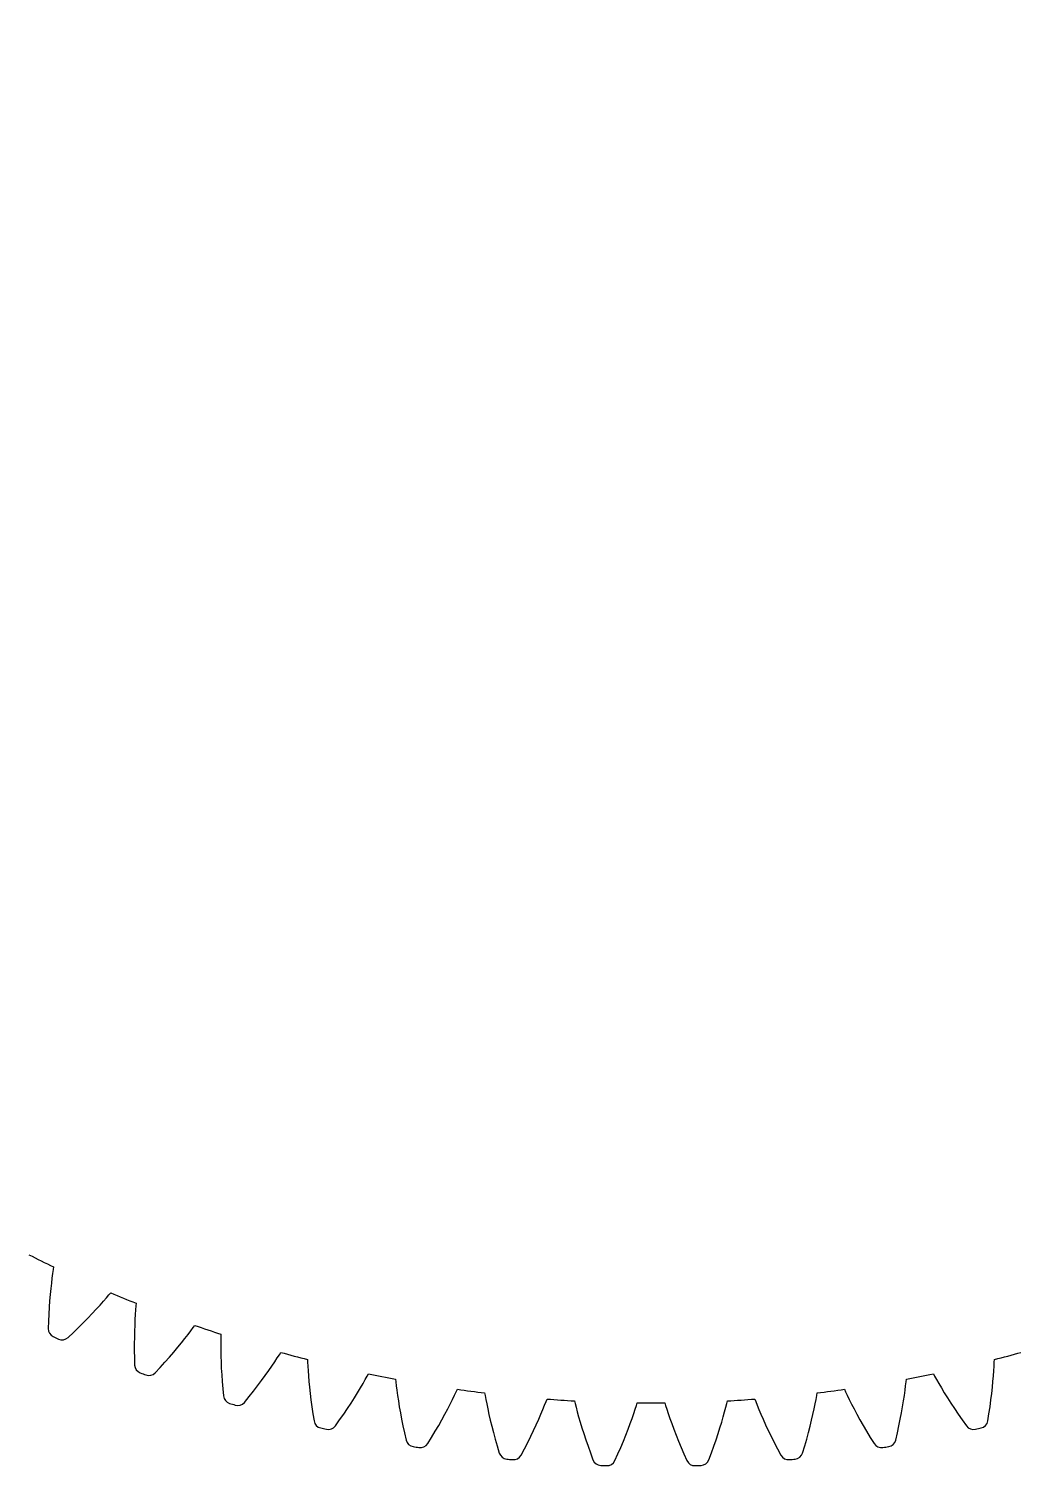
# Model space of a CAD drawing. Header units: millimetres. Extents: x -90 to 90, y -90 to 90.
# Drawn here: x -43.25 to -9.39, y -49.55 to -0.14 of the extents above; entities that cross this region are included whole.
import ezdxf

# ---------------------------------------------------------------- set-up
doc = ezdxf.new("R2010")
doc.units = ezdxf.units.MM

msp = doc.modelspace()

# ---------------------------------------------------------------- linework, layer by layer
at = {"layer": 'outer'}
msp.add_circle((0, 0), 90.087573, dxfattribs=at)
at = {"layer": 'thin_ring_internal'}
for p, q in [((-42.403673, -42.435865), (-42.417726, -42.52657)), ((-42.458506, -42.81591), (-42.480171, -42.989692)), ((-42.437236, -42.659675), (-42.458506, -42.81591)), ((-42.417726, -42.52657), (-42.437236, -42.659675)), ((-42.5215, -43.379233), (-42.540052, -43.591852)), ((-42.501377, -43.178083), (-42.5215, -43.379233)), ((-42.480171, -42.989692), (-42.501377, -43.178083)), ((-40.598036, -43.493006), (-40.510827, -43.390575)), ((-40.510827, -43.390575), (-40.451897, -43.320203)), ((-42.556628, -43.814986), (-42.570882, -44.047892)), ((-42.540052, -43.591852), (-42.556628, -43.814986)), ((-41.083469, -44.030797), (-40.945505, -43.88304)), ((-40.945505, -43.88304), (-40.817847, -43.742881)), ((-40.817847, -43.742881), (-40.701475, -43.61201)), ((-40.701475, -43.61201), (-40.598036, -43.493006)), ((-39.603402, -43.904997), (-39.614408, -44.062288)), ((-39.592639, -43.770901), (-39.603402, -43.904997)), ((-39.584548, -43.679471), (-39.592639, -43.770901)), ((-42.582513, -44.289976), (-42.592225, -44.540298)), ((-42.570882, -44.047892), (-42.582513, -44.289976)), ((-41.553634, -44.508801), (-41.387924, -44.344519)), ((-41.387924, -44.344519), (-41.231092, -44.184934)), ((-41.231092, -44.184934), (-41.083469, -44.030797)), ((-39.6335, -44.42649), (-39.640425, -44.628525)), ((-39.624661, -44.237115), (-39.6335, -44.42649)), ((-39.614408, -44.062288), (-39.624661, -44.237115)), ((-37.633314, -44.508338), (-37.579113, -44.434263)), ((-41.909771, -44.849514), (-41.727973, -44.677164)), ((-41.727973, -44.677164), (-41.553634, -44.508801)), ((-39.645031, -44.841902), (-39.646977, -45.065642)), ((-39.640425, -44.628525), (-39.645031, -44.841902)), ((-38.034853, -45.028178), (-37.916635, -44.87997)), ((-37.916635, -44.87997), (-37.809072, -44.741769)), ((-37.809072, -44.741769), (-37.713637, -44.616254)), ((-37.713637, -44.616254), (-37.633314, -44.508338)), ((-36.694188, -44.96231), (-36.694883, -45.119985)), ((-36.692218, -44.827798), (-36.694188, -44.96231)), ((-36.690124, -44.736034), (-36.692218, -44.827798)), ((-39.646977, -45.065642), (-39.645968, -45.298983)), ((-39.645968, -45.298983), (-39.641742, -45.541309)), ((-38.446143, -45.517604), (-38.300084, -45.348105)), ((-38.300084, -45.348105), (-38.162858, -45.184642)), ((-38.162858, -45.184642), (-38.034853, -45.028178)), ((-36.694883, -45.119985), (-36.693679, -45.295108)), ((-36.693679, -45.295108), (-36.690114, -45.484655)), ((-34.76195, -45.548448), (-34.688857, -45.43551)), ((-34.688857, -45.43551), (-34.639617, -45.358049)), ((-39.641742, -45.541309), (-39.635061, -45.79173)), ((-38.933845, -46.055649), (-38.763708, -45.871777)), ((-38.763708, -45.871777), (-38.600754, -45.692373)), ((-38.600754, -45.692373), (-38.446143, -45.517604)), ((-36.690114, -45.484655), (-36.68381, -45.686711)), ((-36.68381, -45.686711), (-36.674451, -45.899933)), ((-36.674451, -45.899933), (-36.66176, -46.123321)), ((-35.055537, -45.980499), (-34.947266, -45.824877)), ((-34.947266, -45.824877), (-34.848972, -45.679936)), ((-34.848972, -45.679936), (-34.76195, -45.548448)), ((-33.732795, -45.601031), (-33.728882, -45.692735)), ((-33.728882, -45.692735), (-33.722051, -45.827088)), ((-33.722051, -45.827088), (-33.712432, -45.984471)), ((-10.287568, -45.984471), (-10.277949, -45.827088)), ((-10.277949, -45.827088), (-10.271118, -45.692735)), ((-10.271118, -45.692735), (-10.267205, -45.601031)), ((-36.66176, -46.123321), (-36.645491, -46.356096)), ((-36.645491, -46.356096), (-36.625425, -46.597627)), ((-35.433937, -46.495777), (-35.299276, -46.317087)), ((-35.299276, -46.317087), (-35.173035, -46.145)), ((-35.173035, -46.145), (-35.055537, -45.980499)), ((-33.712432, -45.984471), (-33.699777, -46.15914)), ((-33.699777, -46.15914), (-33.683822, -46.348049)), ((-33.683822, -46.348049), (-33.664317, -46.549259)), ((-31.922454, -46.573554), (-31.833851, -46.422494)), ((-31.833851, -46.422494), (-31.755615, -46.285597)), ((-31.755615, -46.285597), (-31.690065, -46.16812)), ((-31.690065, -46.16812), (-31.645996, -46.087604)), ((-30.725224, -46.270757), (-30.715322, -46.362009)), ((-30.715322, -46.362009), (-30.699718, -46.495628)), ((-13.300282, -46.495628), (-13.284678, -46.362009)), ((-13.284678, -46.362009), (-13.274776, -46.270757)), ((-12.354004, -46.087604), (-12.309935, -46.16812)), ((-12.309935, -46.16812), (-12.244385, -46.285597)), ((-12.244385, -46.285597), (-12.166149, -46.422494)), ((-12.166149, -46.422494), (-12.077546, -46.573554)), ((-10.335683, -46.549259), (-10.316178, -46.348049)), ((-10.316178, -46.348049), (-10.300223, -46.15914)), ((-10.300223, -46.15914), (-10.287568, -45.984471)), ((-36.625425, -46.597627), (-36.60238, -46.847074)), ((-35.885404, -47.064566), (-35.727658, -46.869961)), ((-35.727658, -46.869961), (-35.576786, -46.680284)), ((-35.576786, -46.680284), (-35.433937, -46.495777)), ((-33.664317, -46.549259), (-33.641032, -46.761412)), ((-33.641032, -46.761412), (-33.613758, -46.983492)), ((-32.241519, -47.087733), (-32.126803, -46.907757)), ((-32.126803, -46.907757), (-32.020316, -46.735924)), ((-32.020316, -46.735924), (-31.922454, -46.573554)), ((-30.699718, -46.495628), (-30.679826, -46.652044)), ((-30.679826, -46.652044), (-30.655775, -46.825512)), ((-30.655775, -46.825512), (-30.627499, -47.012973)), ((-28.776619, -46.966265), (-28.707505, -46.824544)), ((-28.707505, -46.824544), (-28.649778, -46.703032)), ((-28.649778, -46.703032), (-28.61107, -46.619806)), ((-27.68029, -46.742345), (-27.664442, -46.832754)), ((-27.664442, -46.832754), (-27.640132, -46.965066)), ((-16.359868, -46.965066), (-16.335558, -46.832754)), ((-16.335558, -46.832754), (-16.31971, -46.742345)), ((-15.38893, -46.619806), (-15.350222, -46.703032)), ((-15.350222, -46.703032), (-15.292495, -46.824544)), ((-15.292495, -46.824544), (-15.223381, -46.966265)), ((-13.372501, -47.012973), (-13.344225, -46.825512)), ((-13.344225, -46.825512), (-13.320174, -46.652044)), ((-13.320174, -46.652044), (-13.300282, -46.495628)), ((-12.077546, -46.573554), (-11.979684, -46.735924)), ((-11.979684, -46.735924), (-11.873197, -46.907757)), ((-11.873197, -46.907757), (-11.758481, -47.087733)), ((-10.386242, -46.983492), (-10.358968, -46.761412)), ((-10.358968, -46.761412), (-10.335683, -46.549259)), ((-33.613758, -46.983492), (-33.5823, -47.214705)), ((-33.5823, -47.214705), (-33.54648, -47.454406)), ((-32.49468, -47.468302), (-32.364204, -47.274847)), ((-32.364204, -47.274847), (-32.241519, -47.087733)), ((-30.627499, -47.012973), (-30.594876, -47.212476)), ((-30.594876, -47.212476), (-30.557765, -47.422653)), ((-30.557765, -47.422653), (-30.516025, -47.642473)), ((-29.037206, -47.469649), (-28.942186, -47.291219)), ((-28.942186, -47.291219), (-28.855153, -47.122796)), ((-28.855153, -47.122796), (-28.776619, -46.966265)), ((-27.640132, -46.965066), (-27.610052, -47.119846)), ((-27.610052, -47.119846), (-27.574707, -47.29137)), ((-27.574707, -47.29137), (-27.534231, -47.47658)), ((-25.758498, -47.470251), (-25.690369, -47.308919)), ((-25.690369, -47.308919), (-25.630672, -47.16298)), ((-25.630672, -47.16298), (-25.581016, -47.037953)), ((-25.581016, -47.037953), (-25.547834, -46.952374)), ((-24.611033, -47.013775), (-24.589305, -47.102953)), ((-24.589305, -47.102953), (-24.556393, -47.233392)), ((-24.556393, -47.233392), (-24.516255, -47.385874)), ((-24.516255, -47.385874), (-24.469768, -47.554719)), ((-22.588316, -47.448988), (-22.538292, -47.299458)), ((-22.538292, -47.299458), (-22.49692, -47.171451)), ((-22.49692, -47.171451), (-22.469406, -47.083885)), ((-21.530594, -47.083885), (-21.50308, -47.171451)), ((-21.50308, -47.171451), (-21.461708, -47.299458)), ((-21.461708, -47.299458), (-21.411684, -47.448988)), ((-19.530232, -47.554719), (-19.483745, -47.385874)), ((-19.483745, -47.385874), (-19.443607, -47.233392)), ((-19.443607, -47.233392), (-19.410695, -47.102953)), ((-19.410695, -47.102953), (-19.388967, -47.013775)), ((-18.452166, -46.952374), (-18.418984, -47.037953)), ((-18.418984, -47.037953), (-18.369328, -47.16298)), ((-18.369328, -47.16298), (-18.309631, -47.308919)), ((-18.309631, -47.308919), (-18.241502, -47.470251)), ((-16.465769, -47.47658), (-16.425293, -47.29137)), ((-16.425293, -47.29137), (-16.389948, -47.119846)), ((-16.389948, -47.119846), (-16.359868, -46.965066)), ((-15.223381, -46.966265), (-15.144847, -47.122796)), ((-15.144847, -47.122796), (-15.057814, -47.291219)), ((-15.057814, -47.291219), (-14.962794, -47.469649)), ((-13.483975, -47.642473), (-13.442235, -47.422653)), ((-13.442235, -47.422653), (-13.405124, -47.212476)), ((-13.405124, -47.212476), (-13.372501, -47.012973)), ((-11.758481, -47.087733), (-11.635796, -47.274847)), ((-11.635796, -47.274847), (-11.50532, -47.468302)), ((-10.45352, -47.454406), (-10.4177, -47.214705)), ((-10.4177, -47.214705), (-10.386242, -46.983492)), ((-33.54648, -47.454406), (-33.50717, -47.701812)), ((-32.777505, -47.871946), (-32.632824, -47.667441)), ((-32.632824, -47.667441), (-32.49468, -47.468302)), ((-30.516025, -47.642473), (-30.469512, -47.871133)), ((-30.469512, -47.871133), (-30.418092, -48.107979)), ((-29.367635, -48.053054), (-29.250091, -47.85148)), ((-29.250091, -47.85148), (-29.139906, -47.656742)), ((-29.139906, -47.656742), (-29.037206, -47.469649)), ((-27.534231, -47.47658), (-27.48863, -47.673523)), ((-27.48863, -47.673523), (-27.437853, -47.880822)), ((-27.437853, -47.880822), (-27.381824, -48.097442)), ((-26.007719, -48.021678), (-25.917476, -47.828268)), ((-25.917476, -47.828268), (-25.834329, -47.644005)), ((-25.834329, -47.644005), (-25.758498, -47.470251)), ((-24.469768, -47.554719), (-24.417265, -47.736885)), ((-24.417265, -47.736885), (-24.358881, -47.930424)), ((-22.78097, -47.982079), (-22.710052, -47.792773)), ((-22.710052, -47.792773), (-22.645748, -47.614431)), ((-22.645748, -47.614431), (-22.588316, -47.448988)), ((-21.411684, -47.448988), (-21.354252, -47.614431)), ((-21.354252, -47.614431), (-21.289948, -47.792773)), ((-21.289948, -47.792773), (-21.21903, -47.982079)), ((-19.641119, -47.930424), (-19.582735, -47.736885)), ((-19.582735, -47.736885), (-19.530232, -47.554719)), ((-18.241502, -47.470251), (-18.165671, -47.644005)), ((-18.165671, -47.644005), (-18.082524, -47.828268)), ((-18.082524, -47.828268), (-17.992281, -48.021678)), ((-16.618176, -48.097442), (-16.562147, -47.880822)), ((-16.562147, -47.880822), (-16.51137, -47.673523)), ((-16.51137, -47.673523), (-16.465769, -47.47658)), ((-14.962794, -47.469649), (-14.860094, -47.656742)), ((-14.860094, -47.656742), (-14.749909, -47.85148)), ((-14.749909, -47.85148), (-14.632365, -48.053054)), ((-13.581908, -48.107979), (-13.530488, -47.871133)), ((-13.530488, -47.871133), (-13.483975, -47.642473)), ((-11.50532, -47.468302), (-11.367176, -47.667441)), ((-11.367176, -47.667441), (-11.222495, -47.871946)), ((-10.49283, -47.701812), (-10.45352, -47.454406)), ((-30.418092, -48.107979), (-30.362685, -48.352284)), ((-29.623454, -48.474331), (-29.492458, -48.260801)), ((-29.492458, -48.260801), (-29.367635, -48.053054)), ((-27.381824, -48.097442), (-27.320457, -48.32257)), ((-27.320457, -48.32257), (-27.253656, -48.555545)), ((-26.20904, -48.432035), (-26.104931, -48.223205)), ((-26.104931, -48.223205), (-26.007719, -48.021678)), ((-24.358881, -47.930424), (-24.294654, -48.133958)), ((-24.294654, -48.133958), (-24.224578, -48.34645)), ((-24.224578, -48.34645), (-24.148618, -48.567082)), ((-23.032422, -48.603622), (-22.942194, -48.38843)), ((-22.942194, -48.38843), (-22.85837, -48.180977)), ((-22.85837, -48.180977), (-22.78097, -47.982079)), ((-21.21903, -47.982079), (-21.14163, -48.180977)), ((-21.14163, -48.180977), (-21.057806, -48.38843)), ((-21.057806, -48.38843), (-20.967578, -48.603622)), ((-19.851382, -48.567082), (-19.775422, -48.34645)), ((-19.775422, -48.34645), (-19.705346, -48.133958)), ((-19.705346, -48.133958), (-19.641119, -47.930424)), ((-17.992281, -48.021678), (-17.895069, -48.223205)), ((-17.895069, -48.223205), (-17.79096, -48.432035)), ((-16.746344, -48.555545), (-16.679543, -48.32257)), ((-16.679543, -48.32257), (-16.618176, -48.097442)), ((-14.632365, -48.053054), (-14.507542, -48.260801)), ((-14.507542, -48.260801), (-14.376546, -48.474331)), ((-13.637315, -48.352284), (-13.581908, -48.107979)), ((-27.253656, -48.555545), (-27.182389, -48.795704)), ((-26.436759, -48.869142), (-26.320009, -48.647501)), ((-26.320009, -48.647501), (-26.20904, -48.432035)), ((-24.148618, -48.567082), (-24.066723, -48.79519)), ((-24.066723, -48.79519), (-23.979901, -49.030173)), ((-23.231065, -49.054687), (-23.12906, -48.825885)), ((-23.12906, -48.825885), (-23.032422, -48.603622)), ((-20.967578, -48.603622), (-20.87094, -48.825885)), ((-20.87094, -48.825885), (-20.768935, -49.054687)), ((-20.020099, -49.030173), (-19.933277, -48.79519)), ((-19.933277, -48.79519), (-19.851382, -48.567082)), ((-17.79096, -48.432035), (-17.679991, -48.647501)), ((-17.679991, -48.647501), (-17.563241, -48.869142)), ((-16.817611, -48.795704), (-16.746344, -48.555545))]:
    msp.add_line(p, q, dxfattribs=at)
for centre, radius, start, end in [((-22, 0), 47.086224, 243.178805, 244.321195), ((-22, 0), 47.086224, 246.928805, 248.071195), ((-22, 0), 47.086224, 250.678805, 251.821195), ((-42.292275, -44.545775), 0.3, 178.953867, 245.508951), ((-22, 0), 49.25, 245.508951, 245.741049), ((-42.11166, -44.627611), 0.3, 245.741049, 312.296133), ((-22, 0), 47.086224, 254.428805, 255.571195), ((-22, 0), 47.086224, 284.428805, 285.571195), ((-39.335395, -45.777577), 0.3, 182.703867, 249.258951), ((-22, 0), 49.25, 249.258951, 249.491049), ((-39.149814, -45.847425), 0.3, 249.491049, 316.046133), ((-22, 0), 47.086224, 258.178805, 259.321195), ((-22, 0), 47.086224, 280.678805, 281.821195), ((-36.304282, -46.813353), 0.3, 186.453867, 253.008951), ((-22, 0), 47.086224, 261.928805, 263.071195), ((-22, 0), 47.086224, 276.928805, 278.071195), ((-22, 0), 49.25, 253.008951, 253.241049), ((-36.11453, -46.870914), 0.3, 253.241049, 319.796133), ((-22, 0), 47.086224, 265.678805, 266.821195), ((-22, 0), 47.086224, 269.428805, 270.571195), ((-22, 0), 47.086224, 273.178805, 274.321195), ((-33.211915, -47.648667), 0.3, 190.203867, 256.758951), ((-33.018805, -47.693694), 0.3, 256.991049, 323.546133), ((-10.981195, -47.693694), 0.3, 216.453867, 283.008951), ((-10.788085, -47.648667), 0.3, 283.241049, 349.796133), ((-22, 0), 49.25, 256.758951, 256.991049), ((-30.071538, -48.279942), 0.3, 193.953867, 260.508951), ((-13.928462, -48.279942), 0.3, 279.491049, 346.046133), ((-22, 0), 49.25, 283.008951, 283.241049), ((-22, 0), 49.25, 260.508951, 260.741049), ((-29.875896, -48.312242), 0.3, 260.741049, 327.296133), ((-26.896597, -48.704475), 0.3, 197.703867, 264.258951), ((-26.699262, -48.72391), 0.3, 264.491049, 331.046133), ((-17.300738, -48.72391), 0.3, 208.953867, 275.508951), ((-17.103403, -48.704475), 0.3, 275.741049, 342.296133), ((-14.124104, -48.312242), 0.3, 212.703867, 279.258951), ((-22, 0), 49.25, 279.258951, 279.491049), ((-22, 0), 49.25, 264.258951, 264.491049), ((-23.700688, -48.920447), 0.3, 201.453867, 268.008951), ((-22, 0), 49.25, 268.008951, 268.241049), ((-23.502504, -48.926935), 0.3, 268.241049, 334.796133), ((-20.497496, -48.926935), 0.3, 205.203867, 271.758951), ((-22, 0), 49.25, 271.758951, 271.991049), ((-20.299312, -48.920447), 0.3, 271.991049, 338.546133), ((-22, 0), 49.25, 275.508951, 275.741049)]:
    msp.add_arc(centre, radius, start, end, dxfattribs=at)

doc.saveas('drawing.dxf')
